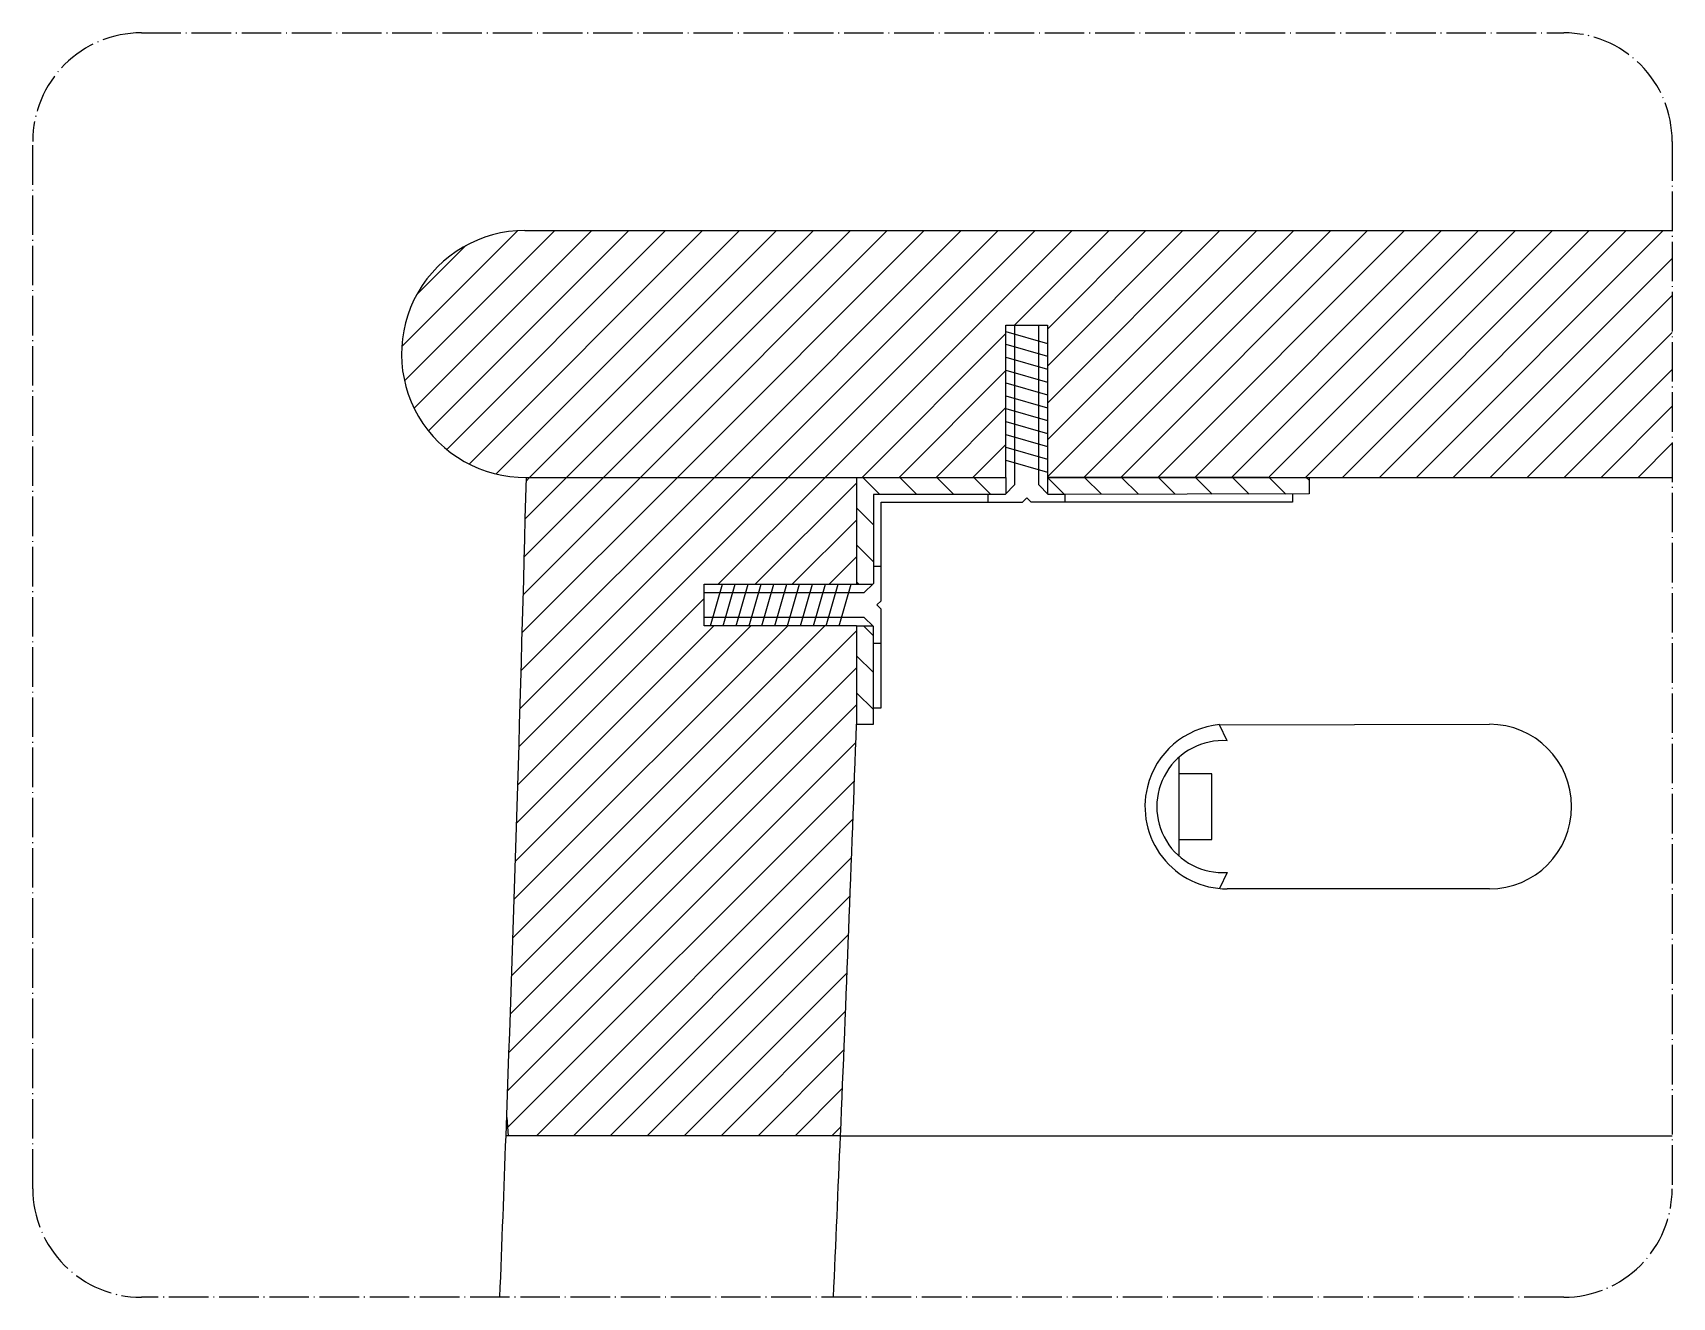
# Model space of a CAD drawing. Header units: millimetres. Extents: x 23410 to 35283, y 8513 to 12646.
# Drawn here: x 33079 to 33278.2, y 10651.9 to 10805.6 of the extents above; entities that cross this region are included whole.
import ezdxf

# ---------------------------------------------------------------- set-up
doc = ezdxf.new("R2010")
doc.units = ezdxf.units.MM
doc.linetypes.add('ACAD_ISO04W100', pattern=[30, 24, -3, 0, -3])
for name, color, linetype in [('IF-DETL', 4, 'Continuous'), ('IF-FURN', 7, 'Continuous'), ('Layer1', 1, 'Continuous'), ('Layer2', 8, 'Continuous'), ('linee sezione', 3, 'ACAD_ISO04W100')]:
    doc.layers.add(name, color=color, linetype=linetype)

msp = doc.modelspace()

# ---------------------------------------------------------------- hatches: boundary and pattern name
at = {"layer": 'IF-DETL'}
h = msp.add_hatch(dxfattribs=at)
h.set_pattern_fill('ANSI31', color=256)
edge = h.paths.add_edge_path()
edge.add_line((33278.2, 10751.57), (33278.2, 10781.57))
edge.add_line((33278.2, 10781.57), (33138.78, 10781.57))
edge.add_arc((33138.78, 10766.57), 15, 90.002, 270.6758)
edge.add_line((33138.96, 10751.57), (33197.24, 10751.57))
edge.add_line((33197.24, 10751.57), (33197.24, 10769.32))
edge.add_line((33197.24, 10769.32), (33197.24, 10770.07))
edge.add_line((33197.24, 10770.07), (33201.23, 10770.07))
edge.add_line((33201.23, 10770.07), (33202.27, 10770.07))
edge.add_line((33202.27, 10770.07), (33202.27, 10751.57))
edge.add_line((33202.27, 10751.57), (33229.07, 10751.57))
edge.add_line((33229.07, 10751.57), (33278.2, 10751.57))
h = msp.add_hatch(dxfattribs=at)
h.set_pattern_fill('ANSI31', color=256, angle=90)
h.paths.add_polyline_path([(33232.07, 10749.55), (33234.07, 10749.56), (33234.07, 10751.57), (33229.07, 10751.57), (33202.27, 10751.57), (33202.27, 10749.6), (33202.36, 10749.51), (33204.45, 10749.51)])
h.paths.add_polyline_path([(33179.07, 10738.58), (33181.03, 10738.58), (33181.12, 10738.65), (33181.12, 10749.54), (33195.06, 10749.51), (33197.15, 10749.51), (33197.24, 10749.6), (33197.24, 10751.57), (33179.07, 10751.57)])
h.paths.add_polyline_path([(33181.03, 10733.55), (33179.07, 10733.55), (33179.07, 10721.57), (33181.12, 10721.57), (33181.12, 10733.51)])

# ---------------------------------------------------------------- linework, layer by layer
at = {"layer": 'IF-DETL', "linetype": 'Continuous'}
for p, q in [((33138.06, 10718.85), (33170.78, 10751.57)), ((33138.2, 10723.48), (33166.29, 10751.57)), ((33138.33, 10728.1), (33161.8, 10751.57)), ((33138.46, 10732.72), (33157.31, 10751.57)), ((33138.59, 10737.34), (33152.82, 10751.57)), ((33138.71, 10741.95), (33148.33, 10751.57)), ((33138.83, 10746.56), (33143.84, 10751.57)), ((33138.95, 10751.17), (33139.35, 10751.57)), ((33162.28, 10738.58), (33175.27, 10751.57)), ((33166.77, 10738.58), (33179.07, 10750.88)), ((33171.26, 10738.58), (33179.07, 10746.39)), ((33175.75, 10738.58), (33179.07, 10741.9)), ((33137.92, 10714.22), (33160.56, 10736.86)), ((33137.17, 10691.02), (33179.07, 10732.91)), ((33137.33, 10695.67), (33175.21, 10733.55)), ((33137.48, 10700.31), (33170.72, 10733.55)), ((33137.63, 10704.95), (33166.23, 10733.55)), ((33137.78, 10709.59), (33161.74, 10733.55)), ((33137.01, 10686.37), (33179.07, 10728.42)), ((33136.85, 10681.72), (33179.07, 10723.93)), ((33136.68, 10677.06), (33178.99, 10719.37)), ((33136.67, 10672.56), (33178.82, 10714.71)), ((33140.17, 10671.57), (33178.64, 10710.04)), ((33144.66, 10671.57), (33178.47, 10705.38)), ((33149.15, 10671.57), (33178.29, 10700.71)), ((33153.64, 10671.57), (33178.11, 10696.04)), ((33158.13, 10671.57), (33177.93, 10691.37)), ((33162.62, 10671.57), (33177.74, 10686.69)), ((33167.11, 10671.57), (33177.55, 10682.01)), ((33171.6, 10671.57), (33177.36, 10677.33)), ((33136.56, 10673.77), (33136.76, 10671.57)), ((33176.09, 10671.57), (33177.17, 10672.64))]:
    msp.add_line(p, q, dxfattribs=at)
at = {"layer": 'IF-FURN'}
for p, q in [((33138.78, 10781.57), (33278.2, 10781.57)), ((33197.24, 10769.32), (33197.24, 10770.07)), ((33197.24, 10770.07), (33202.27, 10770.07)), ((33197.24, 10751.57), (33197.24, 10769.32)), ((33202.27, 10770.07), (33202.27, 10751.57)), ((33138.96, 10751.57), (33197.24, 10751.57)), ((33179.07, 10751.57), (33179.07, 10738.58)), ((33229.07, 10751.57), (33202.27, 10751.57)), ((33202.27, 10751.57), (33278.2, 10751.57)), ((33160.56, 10733.55), (33160.56, 10738.58)), ((33160.56, 10738.58), (33179.07, 10738.58)), ((33161.32, 10733.55), (33160.56, 10733.55)), ((33179.07, 10733.55), (33161.32, 10733.55)), ((33179.07, 10733.55), (33179.07, 10721.57)), ((33223.18, 10721.52), (33255.98, 10721.57)), ((33255.98, 10701.57), (33224.13, 10701.57)), ((33177.12, 10671.57), (33136.48, 10671.57))]:
    msp.add_line(p, q, dxfattribs=at)
for centre, radius, start, end in [((33138.78, 10766.57), 15, 90.002, 270.6758), ((26080.06, 10930.06), 7061.15, 357.902099, 358.551551), ((25000.34, 11014.64), 8183.98, 357.597443, 357.947757), ((33224.13, 10711.57), 10, 95.4225, 166.0415), ((33255.98, 10711.57), 10, 270, 90), ((33224.13, 10711.57), 10, 166.0764, 270)]:
    msp.add_arc(centre, radius, start, end, dxfattribs=at)
at = {"layer": 'Layer1'}
msp.add_line((33177.12, 10671.57), (33278.2, 10671.57), dxfattribs=at)
for centre, radius, start, end in [((26152.57, 10927.81), 6988.61, 357.737719, 357.898728), ((24994.29, 11014.88), 8190.03, 357.460154, 357.597572)]:
    msp.add_arc(centre, radius, start, end, dxfattribs=at)
at = {"layer": 'Layer2'}
for p, q in [((33197.24, 10769.32), (33202.27, 10767.85)), ((33197.24, 10767.75), (33202.27, 10766.29)), ((33197.24, 10766.19), (33202.27, 10764.73)), ((33197.24, 10764.62), (33202.27, 10763.16)), ((33197.24, 10763.06), (33202.27, 10761.6)), ((33197.24, 10761.5), (33202.27, 10760.04)), ((33197.24, 10761.5), (33202.27, 10760.04)), ((33197.24, 10759.93), (33202.27, 10758.47)), ((33197.24, 10758.37), (33202.27, 10756.91)), ((33197.24, 10756.8), (33202.27, 10755.34)), ((33197.24, 10755.24), (33202.27, 10753.78)), ((33197.24, 10753.68), (33202.27, 10752.22)), ((33197.24, 10751.57), (33197.24, 10749.6)), ((33202.27, 10751.57), (33202.27, 10749.6)), ((33234.07, 10751.57), (33234.07, 10749.56)), ((33197.15, 10749.51), (33181.12, 10749.51)), ((33181.12, 10749.51), (33181.12, 10738.67)), ((33195.06, 10748.57), (33195.06, 10749.51)), ((33197.15, 10749.51), (33198.28, 10750.65)), ((33199.24, 10748.57), (33199.76, 10749.09)), ((33199.76, 10749.09), (33200.28, 10748.57)), ((33202.36, 10749.51), (33201.23, 10750.65)), ((33204.45, 10749.51), (33202.36, 10749.51)), ((33234.07, 10749.56), (33204.45, 10749.51)), ((33204.45, 10748.57), (33204.45, 10749.51)), ((33232.07, 10749.55), (33232.07, 10748.57)), ((33182.07, 10748.57), (33199.24, 10748.57)), ((33182.07, 10736.59), (33182.07, 10748.57)), ((33232.07, 10748.57), (33200.28, 10748.57)), ((33182.07, 10740.76), (33181.12, 10740.76)), ((33161.32, 10733.55), (33162.78, 10738.58)), ((33162.88, 10733.55), (33164.34, 10738.58)), ((33164.44, 10733.55), (33165.9, 10738.58)), ((33166.01, 10733.55), (33167.47, 10738.58)), ((33167.57, 10733.55), (33169.03, 10738.58)), ((33169.14, 10733.55), (33170.6, 10738.58)), ((33169.14, 10733.55), (33170.6, 10738.58)), ((33170.7, 10733.55), (33172.16, 10738.58)), ((33172.26, 10733.55), (33173.72, 10738.58)), ((33173.83, 10733.55), (33175.29, 10738.58)), ((33175.39, 10733.55), (33176.85, 10738.58)), ((33176.95, 10733.55), (33178.42, 10738.58)), ((33179.07, 10738.58), (33181.03, 10738.58)), ((33181.12, 10738.67), (33179.98, 10737.54)), ((33181.54, 10736.07), (33182.07, 10736.59)), ((33182.07, 10735.55), (33181.54, 10736.07)), ((33182.07, 10723.57), (33182.07, 10735.55)), ((33179.07, 10733.55), (33181.03, 10733.55)), ((33181.12, 10733.46), (33179.98, 10734.59)), ((33181.12, 10721.57), (33181.12, 10733.46)), ((33182.07, 10731.38), (33181.12, 10731.38)), ((33181.12, 10723.57), (33182.07, 10723.57)), ((33179.07, 10721.57), (33181.12, 10721.57)), ((33224.12, 10719.56), (33223.18, 10721.52)), ((33218.26, 10717.56), (33218.26, 10705.56)), ((33222.26, 10715.56), (33218.26, 10715.56)), ((33222.26, 10707.56), (33222.26, 10715.56)), ((33218.26, 10707.56), (33222.26, 10707.56)), ((33224.12, 10703.56), (33223.18, 10701.61))]:
    msp.add_line(p, q, dxfattribs=at)
for points in [[(33198.28, 10770.07), (33198.28, 10750.65)], [(33201.23, 10750.65), (33201.23, 10770.07)], [(33179.98, 10737.54), (33160.56, 10737.54)], [(33160.56, 10734.59), (33179.98, 10734.59)]]:
    msp.add_lwpolyline(points, dxfattribs=at)
msp.add_arc((33223.58, 10711.56), 8.02, 86.088, 273.912, dxfattribs=at)
at = {"layer": 'linee sezione', "ltscale": 0.2}
msp.add_lwpolyline([(33092.16, 10805.6), (33265.02, 10805.6, -0.414214), (33278.2, 10792.41), (33278.2, 10665.13, -0.414214), (33265.02, 10651.94), (33092.16, 10651.94, -0.414214), (33078.97, 10665.13), (33078.97, 10792.41, -0.414214)], format="xyb", close=True, dxfattribs=at)

doc.saveas('drawing.dxf')
